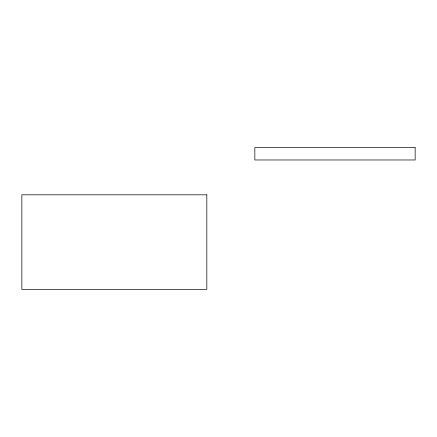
<?xml version="1.0" encoding="UTF-8"?>
<svg xmlns="http://www.w3.org/2000/svg" width="437" height="437" viewBox="0 0 437 437"><rect width="100%" height="100%" fill="white"/><g stroke="black" fill="none" stroke-linecap="round" stroke-linejoin="round"><path stroke-width="0.66" d="M415.15 147.64L254.837 147.64L254.837 159.975L415.15 159.975L415.15 147.64M206.827 194.815L21.85 194.815L21.85 289.36L206.827 289.36L206.827 194.815"/></g></svg>
